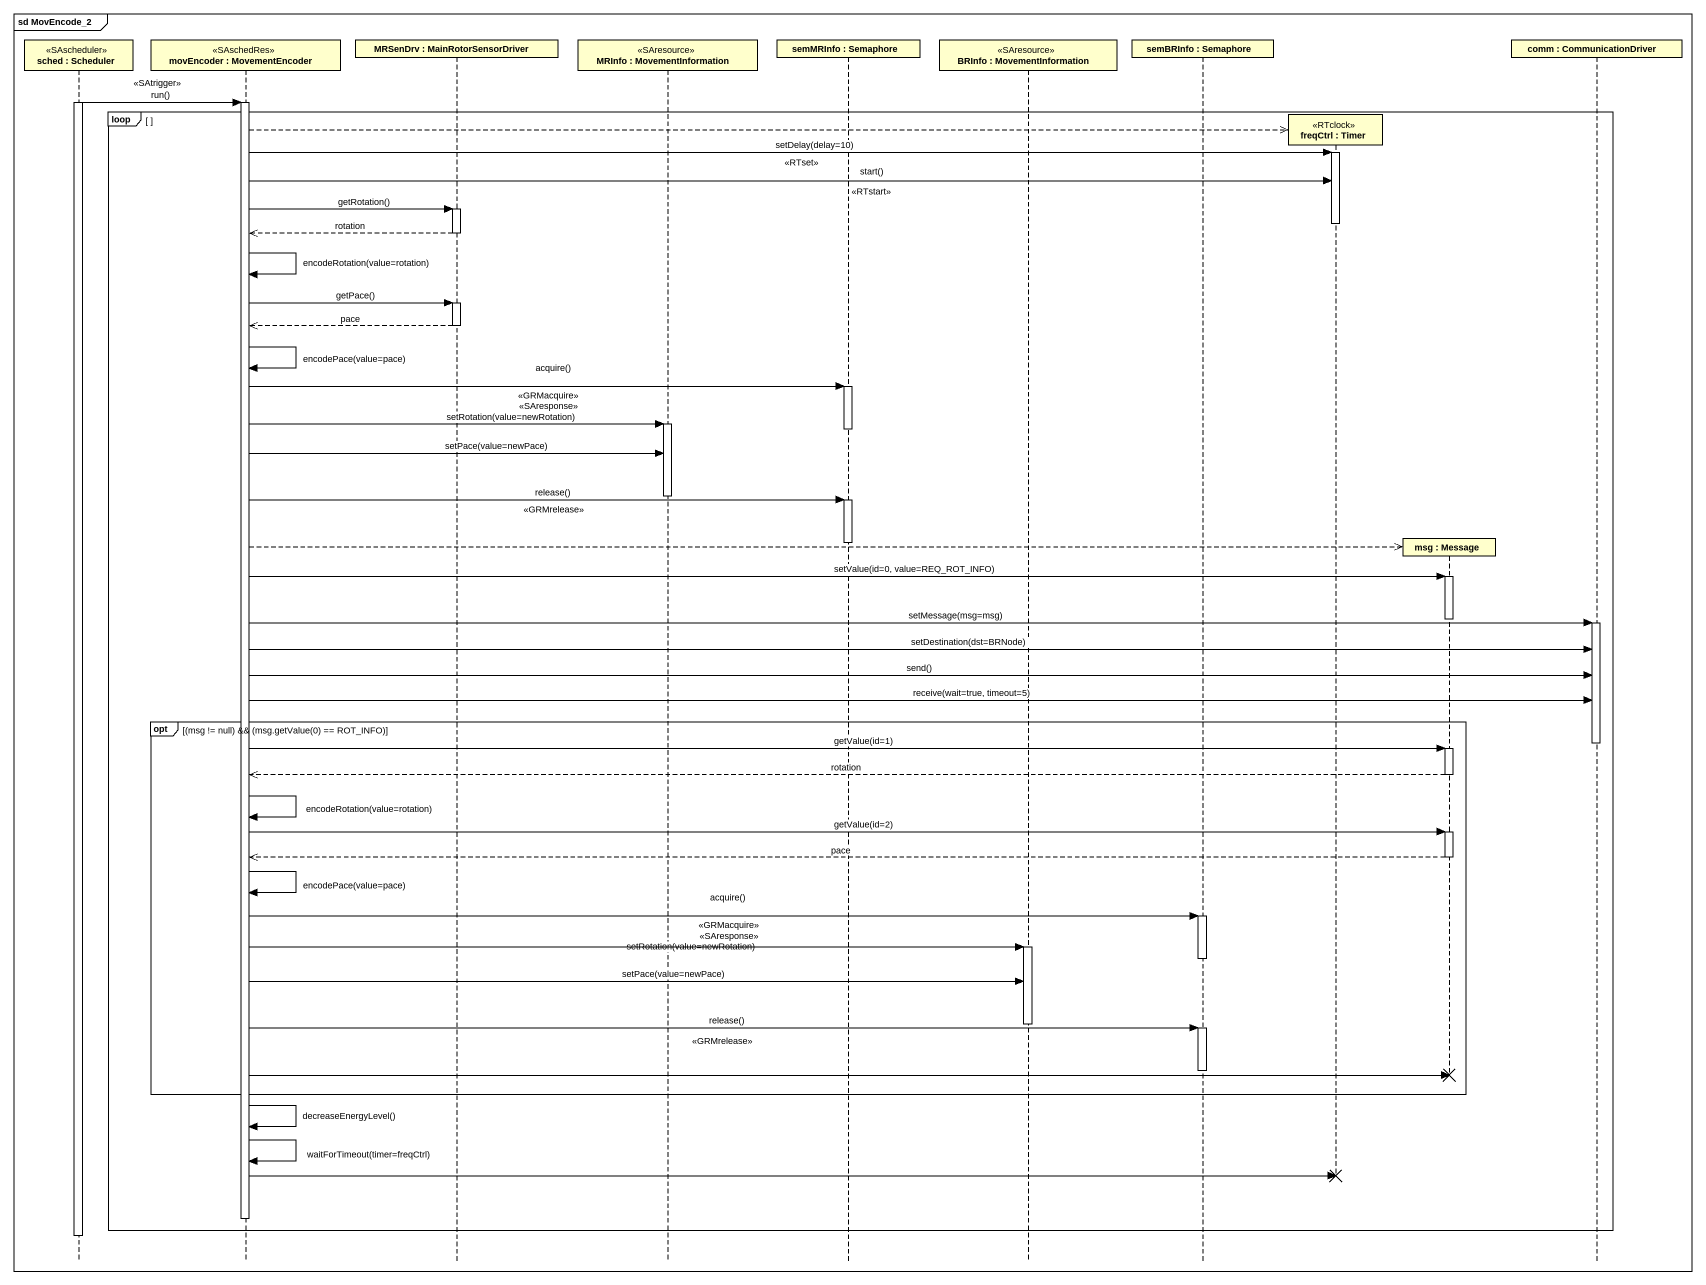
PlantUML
@startuml
mainframe sd MovEncode_2
hide footbox
participant "sched : Scheduler" as sched <<SAscheduler>>
participant "movEncoder : MovementEncoder" as movEncoder <<SAschedRes>>
participant "MRSenDrv : MainRotorSensorDriver" as MRSenDrv
participant "MRInfo : MovementInformation" as MRInfo <<SAresource>>
participant "semMRInfo : Semaphore" as semMRInfo
participant "BRInfo : MovementInformation" as BRInfo <<SAresource>>
participant "semBRInfo : Semaphore" as semBRInfo
participant "freqCtrl : Timer" as freqCtrl <<RTclock>>
participant "msg : Message" as msg
participant "comm : CommunicationDriver" as comm

activate sched
sched -> movEncoder : <<SAtrigger>>\nrun()
activate movEncoder
loop
  movEncoder -->> freqCtrl **
  movEncoder -> freqCtrl : <<RTset>>\nsetDelay(delay=10)
  activate freqCtrl
  movEncoder -> freqCtrl : <<RTstart>>\nstart()
  movEncoder -> MRSenDrv : getRotation()
  activate MRSenDrv
  deactivate freqCtrl
  MRSenDrv -->> movEncoder : rotation
  deactivate MRSenDrv
  movEncoder -> movEncoder : encodeRotation(value=rotation)
  movEncoder -> MRSenDrv : getPace()
  activate MRSenDrv
  MRSenDrv -->> movEncoder : pace
  deactivate MRSenDrv
  movEncoder -> movEncoder : encodePace(value=pace)
  movEncoder -> semMRInfo : <<GRMacquire>> <<SAresponse>>\nacquire()
  activate semMRInfo
  movEncoder -> MRInfo : setRotation(value=newRotation)
  activate MRInfo
  deactivate semMRInfo
  movEncoder -> MRInfo : setPace(value=newPace)
  deactivate MRInfo
  movEncoder -> semMRInfo : <<GRMrelease>>\nrelease()
  activate semMRInfo
  deactivate semMRInfo
  movEncoder -->> msg **
  movEncoder -> msg : setValue(id=0, value=REQ_ROT_INFO)
  activate msg
  deactivate msg
  movEncoder -> comm : setMessage(msg=msg)
  activate comm
  movEncoder -> comm : setDestination(dst=BRNode)
  movEncoder -> comm : send()
  movEncoder -> comm : receive(wait=true, timeout=5)
  opt (msg != null) && (msg.getValue(0) == ROT_INFO)
    deactivate comm
    movEncoder -> msg : getValue(id=1)
    activate msg
    msg -->> movEncoder : rotation
    deactivate msg
    movEncoder -> movEncoder : encodeRotation(value=rotation)
    movEncoder -> msg : getValue(id=2)
    activate msg
    msg -->> movEncoder : pace
    deactivate msg
    movEncoder -> movEncoder : encodePace(value=pace)
    movEncoder -> semBRInfo : <<GRMacquire>> <<SAresponse>>\nacquire()
    activate semBRInfo
    movEncoder -> BRInfo : setRotation(value=newRotation)
    activate BRInfo
    deactivate semBRInfo
    movEncoder -> BRInfo : setPace(value=newPace)
    deactivate BRInfo
    movEncoder -> semBRInfo : <<GRMrelease>>\nrelease()
    activate semBRInfo
    deactivate semBRInfo
    movEncoder -> msg !!
  end
  movEncoder -> movEncoder : decreaseEnergyLevel()
  movEncoder -> movEncoder : waitForTimeout(timer=freqCtrl)
  movEncoder -> freqCtrl !!
  deactivate movEncoder
end
deactivate sched
@enduml
